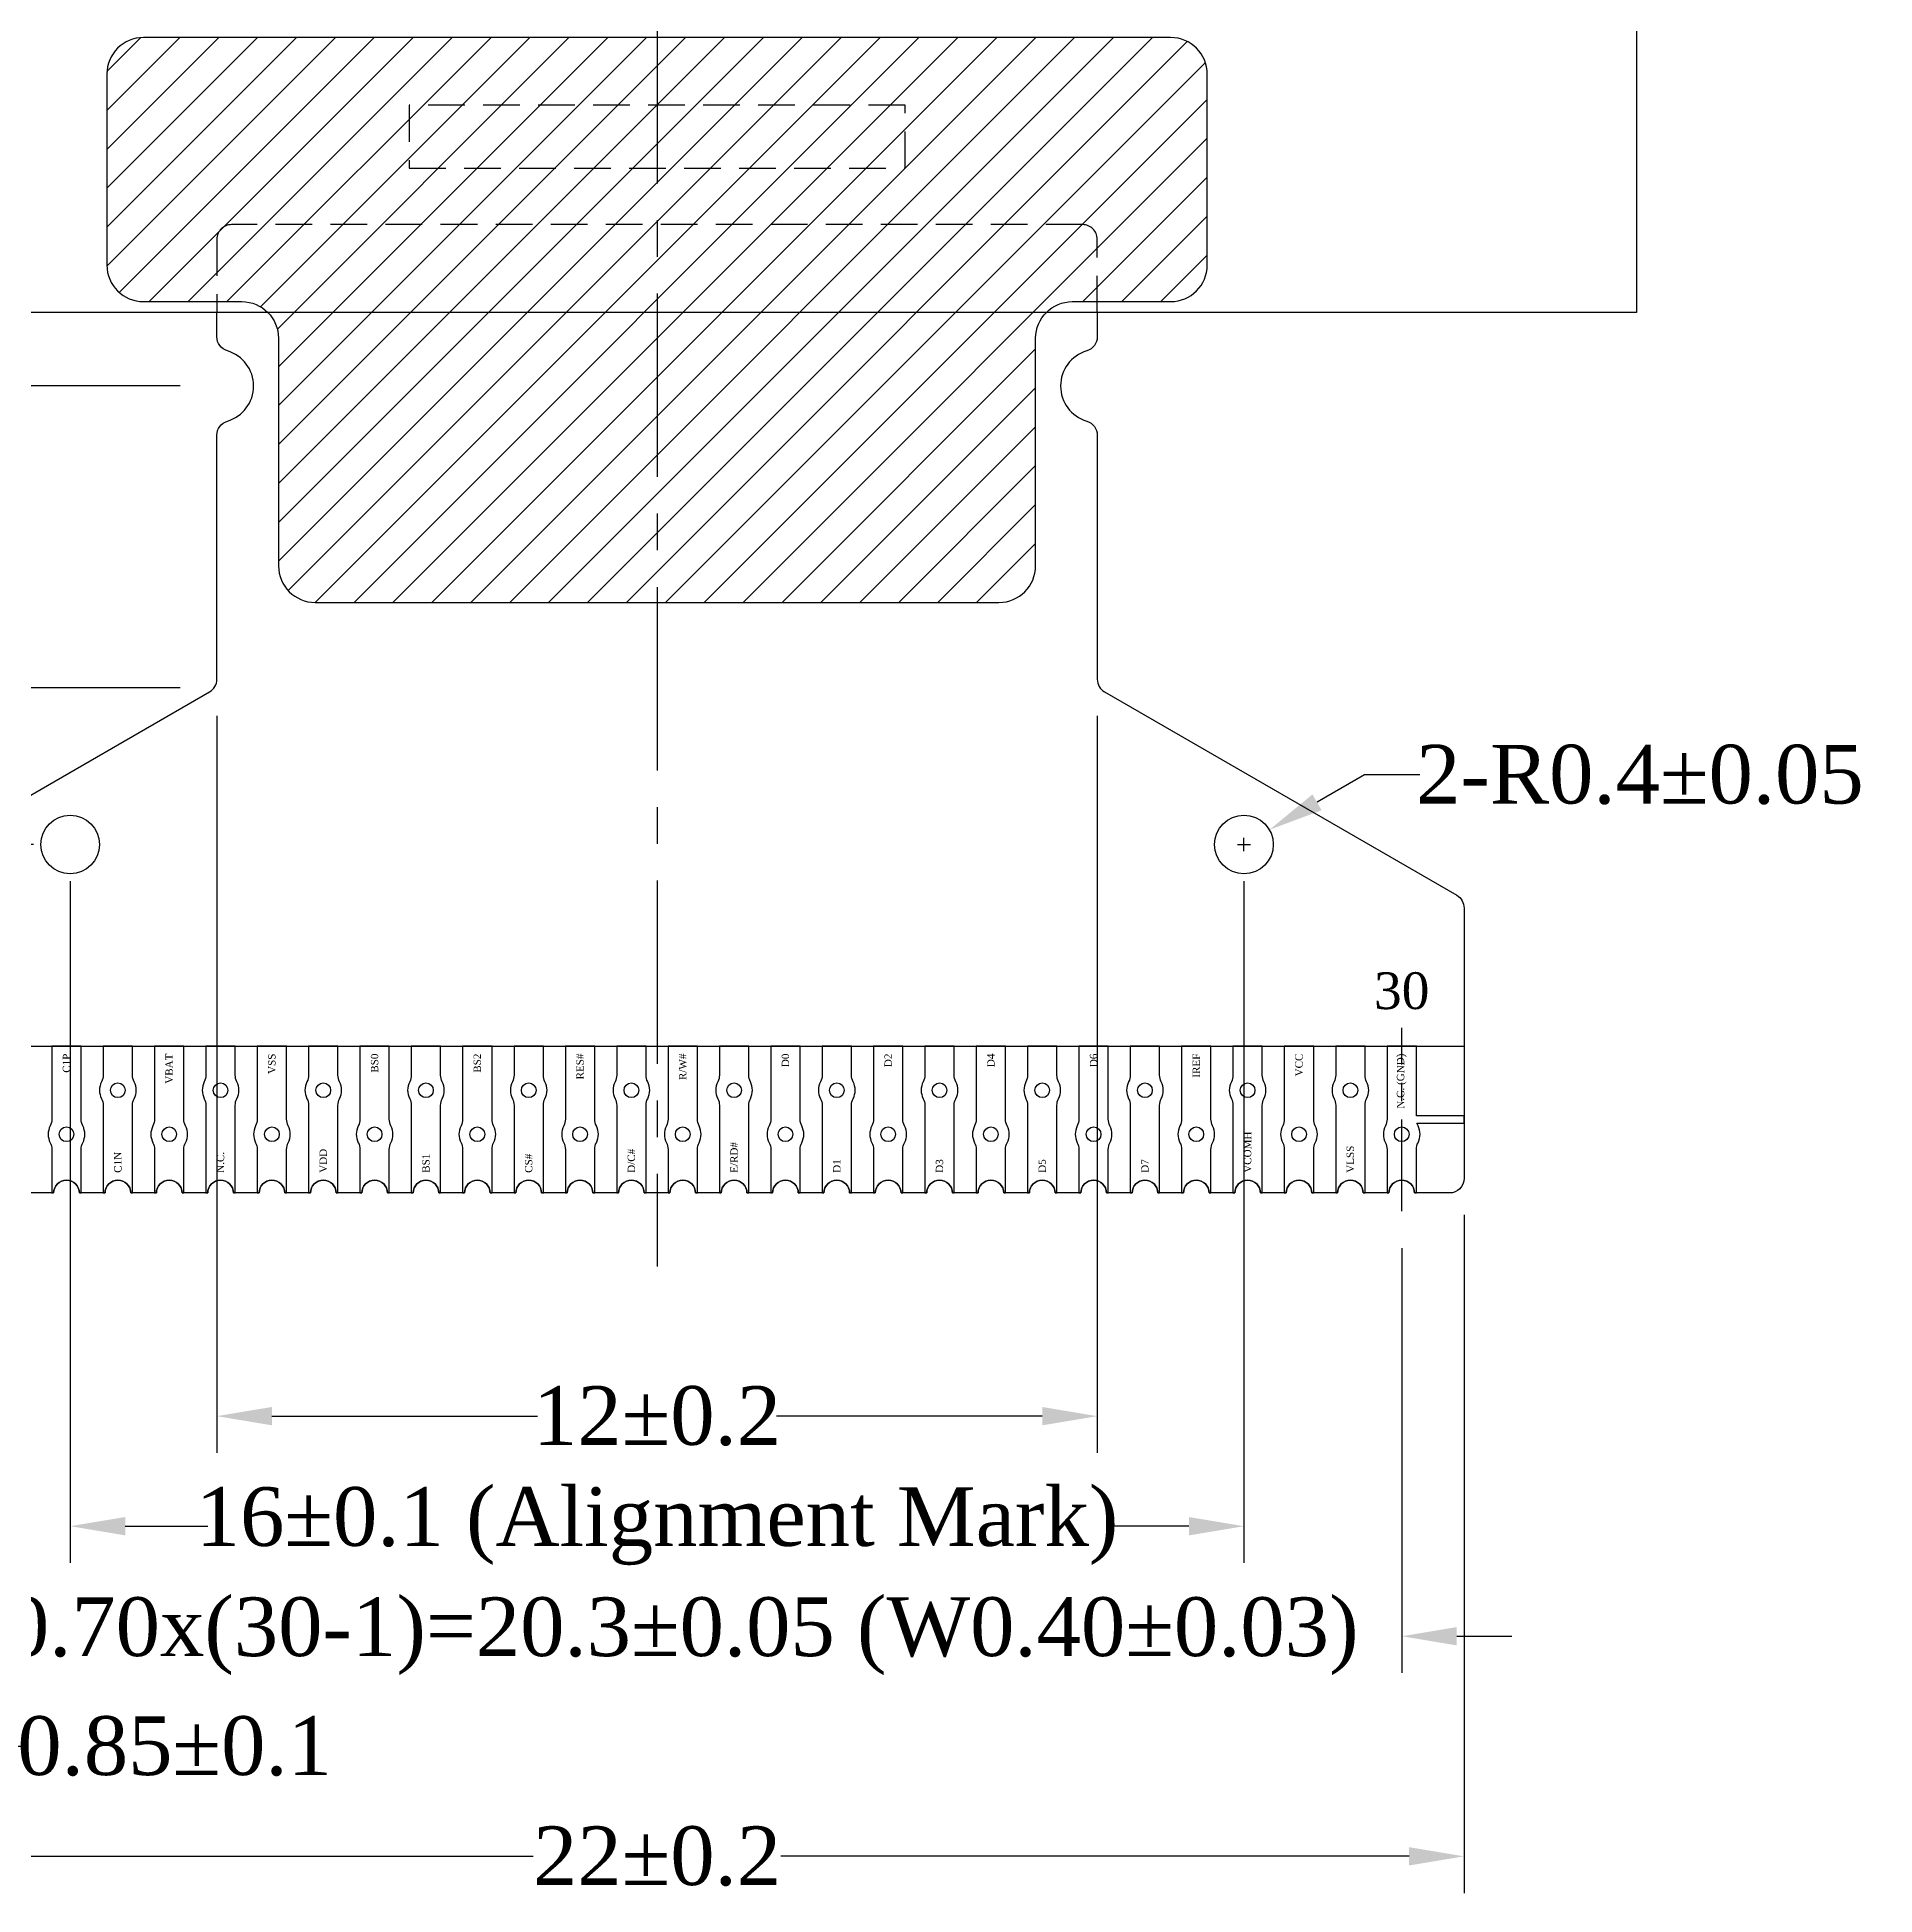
# Model space of a CAD drawing. Extents: x -1 to 152, y 0 to 80.
# Drawn here: x 19.92 to 44.97, y 22.48 to 47.8 of the extents above; entities that cross this region are included whole.
import ezdxf

# ---------------------------------------------------------------- set-up
doc = ezdxf.new("R2010")
doc.units = 0
doc.header["$MEASUREMENT"] = 0
doc.linetypes.add('CENTER', pattern=[2, 1.25, -0.25, 0.25, -0.25])
doc.linetypes.add('DASHED', pattern=[0.75, 0.5, -0.25])
for name, color, linetype in [('Center', 1, 'CENTER'), ('Dimension', 7, 'Continuous'), ('Driver IC', 8, 'Continuous'), ('FPC', 30, 'Continuous'), ('Index', 7, 'Continuous'), ('Tape', 6, 'Continuous')]:
    doc.layers.add(name, color=color, linetype=linetype)
doc.styles.get("Standard").update_dxf_attribs({"font": 'TIMES.TTF'})
doc.dimstyles.get("Standard").update_dxf_attribs({"dimtxt": 0.18, "dimasz": 0.18, "dimexe": 0.18, "dimexo": 0.0625, "dimgap": 0.09, "dimtad": 0, "dimtih": 1, "dimtoh": 1, "dimdec": 4, "dimzin": 0, "dimdsep": 46, "dimtxsty": 'Standard', "dimcen": 0.09, "dimadec": 0, "dimazin": 0, "dimtfac": 1, "dimtdec": 4, "dimtofl": 0, "dimtmove": 0, "dimatfit": 3, "dimfxl": 0, "dimtolj": 1, "dimtzin": 0, "dimarcsym": 0})

# ---------------------------------------------------------------- blocks, each defined once
blk = doc.blocks.new('*D29')
at = {"layer": 'Defpoints', "color": 0}
for p in [(18.222, 31.792), (38.522, 31.792), (38.522, 26)]:
    blk.add_point(p, dxfattribs=at)
at = {"layer": 'Dimension', "color": 0, "lineweight": -2}
for p, q in [((18.222, 31.292), (18.222, 25.5)), ((38.522, 31.292), (38.522, 25.5)), ((17.472, 26), (16.722, 26)), ((39.272, 26), (40.022, 26))]:
    blk.add_line(p, q, dxfattribs=at)
at = {"layer": 'Dimension', "color": 0}
for points in [[(17.472, 26.125), (17.472, 25.875), (18.222, 26)], [(39.272, 26.125), (39.272, 25.875), (38.522, 26)]]:
    blk.add_solid(points, dxfattribs=at)
at = {"layer": 'Dimension', "color": 0, "insert": (28.372, 26), "char_height": 0.8, "attachment_point": 5}
blk.add_mtext('\\A1;P0.70x(30-1)=20.3±0.05 (W0.40%%p0.03)', dxfattribs=at)
blk = doc.blocks.new('*D30')
at = {"layer": 'Defpoints', "color": 0}
for p in [(17.372, 32.242), (18.222, 31.792), (18.222, 24.5)]:
    blk.add_point(p, dxfattribs=at)
at = {"layer": 'Dimension', "color": 0, "lineweight": -2}
for p, q in [((17.372, 31.742), (17.372, 24)), ((18.222, 31.292), (18.222, 24)), ((16.622, 24.5), (15.872, 24.5)), ((17.372, 24.5), (18.222, 24.5)), ((18.972, 24.5), (19.722, 24.5))]:
    blk.add_line(p, q, dxfattribs=at)
at = {"layer": 'Dimension', "color": 0}
for points in [[(16.622, 24.625), (16.622, 24.375), (17.372, 24.5)], [(18.972, 24.625), (18.972, 24.375), (18.222, 24.5)]]:
    blk.add_solid(points, dxfattribs=at)
at = {"layer": 'Dimension', "color": 0, "insert": (21.796, 24.5), "char_height": 0.8, "attachment_point": 5}
blk.add_mtext('\\A1;0.85±0.1', dxfattribs=at)
blk = doc.blocks.new('*D31')
at = {"layer": 'Defpoints', "color": 0}
for p in [(20.372, 36.792), (36.372, 36.792), (20.372, 27.5)]:
    blk.add_point(p, dxfattribs=at)
at = {"layer": 'Dimension', "color": 0, "lineweight": -2}
for p, q in [((20.372, 36.292), (20.372, 27)), ((36.372, 36.292), (36.372, 27)), ((21.122, 27.5), (22.247, 27.5)), ((35.622, 27.5), (34.497, 27.5))]:
    blk.add_line(p, q, dxfattribs=at)
at = {"layer": 'Dimension', "color": 0}
for points in [[(21.122, 27.625), (21.122, 27.375), (20.372, 27.5)], [(35.622, 27.625), (35.622, 27.375), (36.372, 27.5)]]:
    blk.add_solid(points, dxfattribs=at)
at = {"layer": 'Dimension', "color": 0, "insert": (28.372, 27.5), "char_height": 0.8, "attachment_point": 5}
blk.add_mtext('\\A1;16±0.1 (Alignment Mark)', dxfattribs=at)
blk = doc.blocks.new('*D32')
at = {"layer": 'Defpoints', "color": 0}
for p in [(17.372, 32.242), (39.372, 32.242), (17.372, 23)]:
    blk.add_point(p, dxfattribs=at)
at = {"layer": 'Dimension', "color": 0, "lineweight": -2}
for p, q in [((17.372, 31.742), (17.372, 22.5)), ((39.372, 31.742), (39.372, 22.5)), ((18.122, 23), (26.685, 23)), ((38.622, 23), (30.059, 23))]:
    blk.add_line(p, q, dxfattribs=at)
at = {"layer": 'Dimension', "color": 0}
for points in [[(18.122, 23.125), (18.122, 22.875), (17.372, 23)], [(38.622, 23.125), (38.622, 22.875), (39.372, 23)]]:
    blk.add_solid(points, dxfattribs=at)
at = {"layer": 'Dimension', "color": 0, "insert": (28.372, 23), "char_height": 0.8, "attachment_point": 5}
blk.add_mtext('\\A1;22±0.2', dxfattribs=at)
blk = doc.blocks.new('*D34')
at = {"layer": 'Defpoints', "color": 0}
for p in [(7.5, 38.929), (22.372, 38.929), (17.572, 32.042)]:
    blk.add_point(p, dxfattribs=at)
at = {"layer": 'Dimension', "color": 0, "lineweight": -2}
for p, q in [((21.872, 38.929), (7, 38.929)), ((7.5, 38.179), (7.5, 36.863)), ((7.5, 32.792), (7.5, 34.108)), ((17.072, 32.042), (7, 32.042))]:
    blk.add_line(p, q, dxfattribs=at)
at = {"layer": 'Dimension', "color": 0}
for points in [[(7.375, 38.179), (7.625, 38.179), (7.5, 38.929)], [(7.375, 32.792), (7.625, 32.792), (7.5, 32.042)]]:
    blk.add_solid(points, dxfattribs=at)
at = {"layer": 'Dimension', "color": 0, "insert": (7.5, 35.485), "char_height": 0.8, "attachment_point": 5, "rotation": 90}
blk.add_mtext('\\A1;6.887', dxfattribs=at)
blk = doc.blocks.new('*D35')
at = {"layer": 'Defpoints', "color": 0}
for p in [(6, 43.042), (22.372, 43.042), (17.572, 32.042)]:
    blk.add_point(p, dxfattribs=at)
at = {"layer": 'Dimension', "color": 0, "lineweight": -2}
for p, q in [((21.872, 43.042), (5.5, 43.042)), ((6, 42.292), (6, 38.091)), ((6, 32.792), (6, 36.993)), ((17.072, 32.042), (5.5, 32.042))]:
    blk.add_line(p, q, dxfattribs=at)
at = {"layer": 'Dimension', "color": 0}
for points in [[(5.875, 42.292), (6.125, 42.292), (6, 43.042)], [(5.875, 32.792), (6.125, 32.792), (6, 32.042)]]:
    blk.add_solid(points, dxfattribs=at)
at = {"layer": 'Dimension', "color": 0, "insert": (6, 37.542), "char_height": 0.8, "attachment_point": 5, "rotation": 90}
blk.add_mtext('\\A1;11', dxfattribs=at)
blk = doc.blocks.new('*D39')
at = {"layer": 'Defpoints', "color": 0}
for p in [(20.372, 36.792), (9, 32.042), (17.572, 32.042)]:
    blk.add_point(p, dxfattribs=at)
at = {"layer": 'Dimension', "color": 0, "lineweight": -2}
for p, q in [((19.872, 36.792), (8.5, 36.792)), ((9, 36.042), (9, 35.502)), ((9, 32.792), (9, 33.332)), ((17.072, 32.042), (8.5, 32.042))]:
    blk.add_line(p, q, dxfattribs=at)
at = {"layer": 'Dimension', "color": 0}
for points in [[(8.875, 36.042), (9.125, 36.042), (9, 36.792)], [(8.875, 32.792), (9.125, 32.792), (9, 32.042)]]:
    blk.add_solid(points, dxfattribs=at)
at = {"layer": 'Dimension', "color": 0, "insert": (9, 34.417), "char_height": 0.8, "attachment_point": 5, "rotation": 90}
blk.add_mtext('\\A1;4.75', dxfattribs=at)
blk = doc.blocks.new('*D49')
at = {"layer": 'Defpoints', "color": 0}
for p in [(22.372, 39.044), (34.372, 39.044), (22.372, 29)]:
    blk.add_point(p, dxfattribs=at)
at = {"layer": 'Dimension', "color": 0, "lineweight": -2}
for p, q in [((22.372, 38.544), (22.372, 28.5)), ((34.372, 38.544), (34.372, 28.5)), ((23.122, 29), (26.742, 29)), ((33.622, 29), (30.002, 29))]:
    blk.add_line(p, q, dxfattribs=at)
at = {"layer": 'Dimension', "color": 0}
for points in [[(23.122, 29.125), (23.122, 28.875), (22.372, 29)], [(33.622, 29.125), (33.622, 28.875), (34.372, 29)]]:
    blk.add_solid(points, dxfattribs=at)
at = {"layer": 'Dimension', "color": 0, "insert": (28.372, 29), "char_height": 0.8, "attachment_point": 5}
blk.add_mtext('\\A1;12±0.2', dxfattribs=at)
blk = doc.blocks.new('*D50')
at = {"layer": 'Defpoints', "color": 0}
for p in [(36.718, 36.992), (36.372, 36.792)]:
    blk.add_point(p, dxfattribs=at)
at = {"layer": 'Dimension', "color": 0, "lineweight": -2}
for p, q in [((38.017, 37.742), (37.368, 37.367)), ((38.767, 37.742), (38.017, 37.742)), ((36.282, 36.792), (36.462, 36.792)), ((36.372, 36.702), (36.372, 36.882))]:
    blk.add_line(p, q, dxfattribs=at)
at = {"layer": 'Dimension', "color": 0}
blk.add_solid([(37.305, 37.475), (37.43, 37.259), (36.718, 36.992)], dxfattribs=at)
at = {"layer": 'Dimension', "color": 0, "insert": (41.769, 37.742), "char_height": 0.8, "attachment_point": 5}
blk.add_mtext('\\A1;2-R0.4±0.05', dxfattribs=at)

msp = doc.modelspace()

# ---------------------------------------------------------------- hatches: boundary and pattern name
at = {"layer": 'Tape', "ltscale": 0.5}
h = msp.add_hatch(dxfattribs=at)
h.set_pattern_fill('ANSI31', color=256, scale=3, style=0)
h.set_pattern_definition([(45, (-5.05452, 5.492), (-0.265165, 0.265165), [])])
h.paths.add_polyline_path([(21.372, 47.792, 0.41421356), (20.872, 47.292), (20.872, 44.692, 0.41421356), (21.372, 44.192), (22.712, 44.192, -0.41421356), (23.212, 43.692), (23.212, 40.5919, 0.41421356), (23.712, 40.0919), (33.032, 40.0919, 0.41421356), (33.532, 40.5919), (33.532, 43.692, -0.41421356), (34.032, 44.192), (35.372, 44.192, 0.41421356), (35.872, 44.692), (35.872, 47.292, 0.41421356), (35.372, 47.792)])

# ---------------------------------------------------------------- linework, layer by layer
msp.add_lwpolyline([(15.022, 44.042), (15.022, 63.302), (41.722, 63.302), (41.722, 44.042)], close=True)
at = {"layer": 'Center', "ltscale": 2}
msp.add_line((28.372, 64.302), (28.372, 31.042), dxfattribs=at)
at = {"layer": 'Center'}
msp.add_line((38.522, 31.792), (38.522, 34.292), dxfattribs=at)
at = {"layer": 'Driver IC', "linetype": 'DASHED'}
msp.add_lwpolyline([(24.992, 46.012), (31.752, 46.012), (31.752, 46.872), (24.992, 46.872)], close=True, dxfattribs=at)
at = {"layer": 'FPC', "color": 34}
msp.add_line((17.372, 34.042), (39.372, 34.042), dxfattribs=at)
at = {"layer": 'FPC', "linetype": 'DASHED'}
msp.add_lwpolyline([(34.372, 44.042), (34.372, 45.042, 0.41421356), (34.172, 45.242), (22.572, 45.242, 0.41421356), (22.372, 45.042), (22.372, 44.042)], format="xyb", dxfattribs=at)
at = {"layer": 'FPC'}
for points in [[(17.472, 36.09974), (22.272, 38.87102, 0.26794919), (22.372, 39.04422), (22.372, 42.37118, -0.33167927), (22.51486, 42.56284, 0.74535599), (22.51486, 43.52116, -0.33167927), (22.372, 43.71282), (22.372, 44.042)], [(34.372, 44.042), (34.372, 43.71282, -0.33167927), (34.22914, 43.52116, 0.74535599), (34.22914, 42.56284, -0.33167927), (34.372, 42.37118), (34.372, 39.04422, 0.26794919), (34.472, 38.87102), (39.272, 36.09974, -0.26794919), (39.372, 35.92653), (39.372, 32.242, -0.41421356), (39.172, 32.042), (38.697, 32.042, 1), (38.347, 32.042), (37.997, 32.042, 1), (37.647, 32.042), (37.297, 32.042, 1), (36.947, 32.042), (36.597, 32.042, 1), (36.247, 32.042), (35.897, 32.042, 1), (35.547, 32.042), (35.197, 32.042, 1), (34.847, 32.042), (34.497, 32.042, 1), (34.147, 32.042), (33.797, 32.042, 1), (33.447, 32.042), (33.097, 32.042, 1), (32.747, 32.042), (32.397, 32.042, 1), (32.047, 32.042), (31.697, 32.042, 1), (31.347, 32.042), (30.997, 32.042, 1), (30.647, 32.042), (30.297, 32.042, 1), (29.947, 32.042), (29.597, 32.042, 1), (29.247, 32.042), (28.897, 32.042, 1), (28.547, 32.042), (28.197, 32.042, 1), (27.847, 32.042), (27.497, 32.042, 1), (27.147, 32.042), (26.797, 32.042, 1), (26.447, 32.042), (26.097, 32.042, 1), (25.747, 32.042), (25.397, 32.042, 1), (25.047, 32.042), (24.697, 32.042, 1), (24.347, 32.042), (23.997, 32.042, 1), (23.647, 32.042), (23.297, 32.042, 1), (22.947, 32.042), (22.597, 32.042, 1), (22.247, 32.042), (21.897, 32.042, 1), (21.547, 32.042), (21.197, 32.042, 1), (20.847, 32.042), (20.497, 32.042, 1), (20.147, 32.042), (19.797, 32.042, 1)]]:
    msp.add_lwpolyline(points, format="xyb", dxfattribs=at)
at = {"layer": 'FPC', "color": 7}
for points in [[(20.497, 32.042), (20.522, 32.042), (20.522, 32.63584, -0.11953506), (20.54422, 32.72747, 0.24253563), (20.54422, 32.95653, -0.11953506), (20.522, 33.04816), (20.522, 34.042), (20.122, 34.042), (20.122, 33.04816, -0.11953506), (20.09978, 32.95653, 0.24253563), (20.09978, 32.72747, -0.11953506), (20.122, 32.63584), (20.122, 32.042), (20.147, 32.042, -1)], [(21.197, 32.042), (21.222, 32.042), (21.222, 33.23584, -0.11953506), (21.24422, 33.32747, 0.24253563), (21.24422, 33.55653, -0.11953506), (21.222, 33.64816), (21.222, 34.042), (20.822, 34.042), (20.822, 33.64816, -0.11953506), (20.79978, 33.55653, 0.24253563), (20.79978, 33.32747, -0.11953506), (20.822, 33.23584), (20.822, 32.042), (20.847, 32.042, -1)], [(21.897, 32.042), (21.922, 32.042), (21.922, 32.63584, -0.11953506), (21.94422, 32.72747, 0.24253563), (21.94422, 32.95653, -0.11953506), (21.922, 33.04816), (21.922, 34.042), (21.522, 34.042), (21.522, 33.04816, -0.11953506), (21.49978, 32.95653, 0.24253563), (21.49978, 32.72747, -0.11953506), (21.522, 32.63584), (21.522, 32.042), (21.547, 32.042, -1)], [(22.597, 32.042), (22.622, 32.042), (22.622, 33.23584, -0.11953506), (22.64422, 33.32747, 0.24253563), (22.64422, 33.55653, -0.11953506), (22.622, 33.64816), (22.622, 34.042), (22.222, 34.042), (22.222, 33.64816, -0.11953506), (22.19978, 33.55653, 0.24253563), (22.19978, 33.32747, -0.11953506), (22.222, 33.23584), (22.222, 32.042), (22.247, 32.042, -1)], [(23.297, 32.042), (23.322, 32.042), (23.322, 32.63584, -0.11953506), (23.34422, 32.72747, 0.24253563), (23.34422, 32.95653, -0.11953506), (23.322, 33.04816), (23.322, 34.042), (22.922, 34.042), (22.922, 33.04816, -0.11953506), (22.89978, 32.95653, 0.24253563), (22.89978, 32.72747, -0.11953506), (22.922, 32.63584), (22.922, 32.042), (22.947, 32.042, -1)], [(23.997, 32.042), (24.022, 32.042), (24.022, 33.23584, -0.11953506), (24.04422, 33.32747, 0.24253563), (24.04422, 33.55653, -0.11953506), (24.022, 33.64816), (24.022, 34.042), (23.622, 34.042), (23.622, 33.64816, -0.11953506), (23.59978, 33.55653, 0.24253563), (23.59978, 33.32747, -0.11953506), (23.622, 33.23584), (23.622, 32.042), (23.647, 32.042, -1)], [(24.697, 32.042), (24.722, 32.042), (24.722, 32.63584, -0.11953506), (24.74422, 32.72747, 0.24253563), (24.74422, 32.95653, -0.11953506), (24.722, 33.04816), (24.722, 34.042), (24.322, 34.042), (24.322, 33.04816, -0.11953506), (24.29978, 32.95653, 0.24253563), (24.29978, 32.72747, -0.11953506), (24.322, 32.63584), (24.322, 32.042), (24.347, 32.042, -1)], [(25.397, 32.042), (25.422, 32.042), (25.422, 33.23584, -0.11953506), (25.44422, 33.32747, 0.24253563), (25.44422, 33.55653, -0.11953506), (25.422, 33.64816), (25.422, 34.042), (25.022, 34.042), (25.022, 33.64816, -0.11953506), (24.99978, 33.55653, 0.24253563), (24.99978, 33.32747, -0.11953506), (25.022, 33.23584), (25.022, 32.042), (25.047, 32.042, -1)], [(26.097, 32.042), (26.122, 32.042), (26.122, 32.63584, -0.11953506), (26.14422, 32.72747, 0.24253563), (26.14422, 32.95653, -0.11953506), (26.122, 33.04816), (26.122, 34.042), (25.722, 34.042), (25.722, 33.04816, -0.11953506), (25.69978, 32.95653, 0.24253563), (25.69978, 32.72747, -0.11953506), (25.722, 32.63584), (25.722, 32.042), (25.747, 32.042, -1)], [(26.797, 32.042), (26.822, 32.042), (26.822, 33.23584, -0.11953506), (26.84422, 33.32747, 0.24253563), (26.84422, 33.55653, -0.11953506), (26.822, 33.64816), (26.822, 34.042), (26.422, 34.042), (26.422, 33.64816, -0.11953506), (26.39978, 33.55653, 0.24253563), (26.39978, 33.32747, -0.11953506), (26.422, 33.23584), (26.422, 32.042), (26.447, 32.042, -1)], [(27.497, 32.042), (27.522, 32.042), (27.522, 32.63584, -0.11953506), (27.54422, 32.72747, 0.24253563), (27.54422, 32.95653, -0.11953506), (27.522, 33.04816), (27.522, 34.042), (27.122, 34.042), (27.122, 33.04816, -0.11953506), (27.09978, 32.95653, 0.24253563), (27.09978, 32.72747, -0.11953506), (27.122, 32.63584), (27.122, 32.042), (27.147, 32.042, -1)], [(28.197, 32.042), (28.222, 32.042), (28.222, 33.23584, -0.11953506), (28.24422, 33.32747, 0.24253563), (28.24422, 33.55653, -0.11953506), (28.222, 33.64816), (28.222, 34.042), (27.822, 34.042), (27.822, 33.64816, -0.11953506), (27.79978, 33.55653, 0.24253563), (27.79978, 33.32747, -0.11953506), (27.822, 33.23584), (27.822, 32.042), (27.847, 32.042, -1)], [(28.897, 32.042), (28.922, 32.042), (28.922, 32.63584, -0.11953506), (28.94422, 32.72747, 0.24253563), (28.94422, 32.95653, -0.11953506), (28.922, 33.04816), (28.922, 34.042), (28.522, 34.042), (28.522, 33.04816, -0.11953506), (28.49978, 32.95653, 0.24253563), (28.49978, 32.72747, -0.11953506), (28.522, 32.63584), (28.522, 32.042), (28.547, 32.042, -1)], [(29.597, 32.042), (29.622, 32.042), (29.622, 33.23584, -0.11953506), (29.64422, 33.32747, 0.24253563), (29.64422, 33.55653, -0.11953506), (29.622, 33.64816), (29.622, 34.042), (29.222, 34.042), (29.222, 33.64816, -0.11953506), (29.19978, 33.55653, 0.24253563), (29.19978, 33.32747, -0.11953506), (29.222, 33.23584), (29.222, 32.042), (29.247, 32.042, -1)], [(30.297, 32.042), (30.322, 32.042), (30.322, 32.63584, -0.11953506), (30.34422, 32.72747, 0.24253563), (30.34422, 32.95653, -0.11953506), (30.322, 33.04816), (30.322, 34.042), (29.922, 34.042), (29.922, 33.04816, -0.11953506), (29.89978, 32.95653, 0.24253563), (29.89978, 32.72747, -0.11953506), (29.922, 32.63584), (29.922, 32.042), (29.947, 32.042, -1)], [(30.997, 32.042), (31.022, 32.042), (31.022, 33.23584, -0.11953506), (31.04422, 33.32747, 0.24253563), (31.04422, 33.55653, -0.11953506), (31.022, 33.64816), (31.022, 34.042), (30.622, 34.042), (30.622, 33.64816, -0.11953506), (30.59978, 33.55653, 0.24253563), (30.59978, 33.32747, -0.11953506), (30.622, 33.23584), (30.622, 32.042), (30.647, 32.042, -1)], [(31.697, 32.042), (31.722, 32.042), (31.722, 32.63584, -0.11953506), (31.74422, 32.72747, 0.24253563), (31.74422, 32.95653, -0.11953506), (31.722, 33.04816), (31.722, 34.042), (31.322, 34.042), (31.322, 33.04816, -0.11953506), (31.29978, 32.95653, 0.24253563), (31.29978, 32.72747, -0.11953506), (31.322, 32.63584), (31.322, 32.042), (31.347, 32.042, -1)], [(32.397, 32.042), (32.422, 32.042), (32.422, 33.23584, -0.11953506), (32.44422, 33.32747, 0.24253563), (32.44422, 33.55653, -0.11953506), (32.422, 33.64816), (32.422, 34.042), (32.022, 34.042), (32.022, 33.64816, -0.11953506), (31.99978, 33.55653, 0.24253563), (31.99978, 33.32747, -0.11953506), (32.022, 33.23584), (32.022, 32.042), (32.047, 32.042, -1)], [(33.097, 32.042), (33.122, 32.042), (33.122, 32.63584, -0.11953506), (33.14422, 32.72747, 0.24253563), (33.14422, 32.95653, -0.11953506), (33.122, 33.04816), (33.122, 34.042), (32.722, 34.042), (32.722, 33.04816, -0.11953506), (32.69978, 32.95653, 0.24253563), (32.69978, 32.72747, -0.11953506), (32.722, 32.63584), (32.722, 32.042), (32.747, 32.042, -1)], [(33.797, 32.042), (33.822, 32.042), (33.822, 33.23584, -0.11953506), (33.84422, 33.32747, 0.24253563), (33.84422, 33.55653, -0.11953506), (33.822, 33.64816), (33.822, 34.042), (33.422, 34.042), (33.422, 33.64816, -0.11953506), (33.39978, 33.55653, 0.24253563), (33.39978, 33.32747, -0.11953506), (33.422, 33.23584), (33.422, 32.042), (33.447, 32.042, -1)], [(34.497, 32.042), (34.522, 32.042), (34.522, 32.63584, -0.11953506), (34.54422, 32.72747, 0.24253563), (34.54422, 32.95653, -0.11953506), (34.522, 33.04816), (34.522, 34.042), (34.122, 34.042), (34.122, 33.04816, -0.11953506), (34.09978, 32.95653, 0.24253563), (34.09978, 32.72747, -0.11953506), (34.122, 32.63584), (34.122, 32.042), (34.147, 32.042, -1)], [(35.197, 32.042), (35.222, 32.042), (35.222, 33.23584, -0.11953506), (35.24422, 33.32747, 0.24253563), (35.24422, 33.55653, -0.11953506), (35.222, 33.64816), (35.222, 34.042), (34.822, 34.042), (34.822, 33.64816, -0.11953506), (34.79978, 33.55653, 0.24253563), (34.79978, 33.32747, -0.11953506), (34.822, 33.23584), (34.822, 32.042), (34.847, 32.042, -1)], [(35.897, 32.042), (35.922, 32.042), (35.922, 32.63584, -0.11953506), (35.94422, 32.72747, 0.24253563), (35.94422, 32.95653, -0.11953506), (35.922, 33.04816), (35.922, 34.042), (35.522, 34.042), (35.522, 33.04816, -0.11953506), (35.49978, 32.95653, 0.24253563), (35.49978, 32.72747, -0.11953506), (35.522, 32.63584), (35.522, 32.042), (35.547, 32.042, -1)], [(36.597, 32.042), (36.622, 32.042), (36.622, 33.23584, -0.11953506), (36.64422, 33.32747, 0.24253563), (36.64422, 33.55653, -0.11953506), (36.622, 33.64816), (36.622, 34.042), (36.222, 34.042), (36.222, 33.64816, -0.11953506), (36.19978, 33.55653, 0.24253563), (36.19978, 33.32747, -0.11953506), (36.222, 33.23584), (36.222, 32.042), (36.247, 32.042, -1)], [(37.297, 32.042), (37.322, 32.042), (37.322, 32.63584, -0.11953506), (37.34422, 32.72747, 0.24253563), (37.34422, 32.95653, -0.11953506), (37.322, 33.04816), (37.322, 34.042), (36.922, 34.042), (36.922, 33.04816, -0.11953506), (36.89978, 32.95653, 0.24253563), (36.89978, 32.72747, -0.11953506), (36.922, 32.63584), (36.922, 32.042), (36.947, 32.042, -1)], [(37.997, 32.042), (38.022, 32.042), (38.022, 33.23584, -0.11953506), (38.04422, 33.32747, 0.24253563), (38.04422, 33.55653, -0.11953506), (38.022, 33.64816), (38.022, 34.042), (37.622, 34.042), (37.622, 33.64816, -0.11953506), (37.59978, 33.55653, 0.24253563), (37.59978, 33.32747, -0.11953506), (37.622, 33.23584), (37.622, 32.042), (37.647, 32.042, -1)], [(38.722, 32.042), (38.722, 32.63584, -0.11953506), (38.74422, 32.72747, 0.24253563), (38.74422, 32.95653, -0.04785631), (38.73005, 32.992), (39.372, 32.992), (39.372, 33.092), (38.722, 33.092), (38.722, 34.042), (38.322, 34.042), (38.322, 33.04816, -0.11953506), (38.29978, 32.95653, 0.24253563), (38.29978, 32.72747, -0.11953506), (38.322, 32.63584), (38.322, 32.042), (38.347, 32.042, -1), (38.697, 32.042)]]:
    msp.add_lwpolyline(points, format="xyb", close=True, dxfattribs=at)
at = {"layer": 'FPC', "color": 5}
for centre in [(20.372, 36.792), (36.372, 36.792)]:
    msp.add_circle(centre, 0.4, dxfattribs=at)
at = {"layer": 'FPC', "color": 7}
for centre in [(21.022, 33.442), (22.422, 33.442), (23.822, 33.442), (25.222, 33.442), (26.622, 33.442), (28.022, 33.442), (29.422, 33.442), (30.822, 33.442), (32.222, 33.442), (33.622, 33.442), (35.022, 33.442), (36.422, 33.442), (37.822, 33.442), (20.322, 32.842), (21.722, 32.842), (23.122, 32.842), (24.522, 32.842), (25.922, 32.842), (27.322, 32.842), (28.722, 32.842), (30.122, 32.842), (31.522, 32.842), (32.922, 32.842), (34.322, 32.842), (35.722, 32.842), (37.122, 32.842), (38.522, 32.842)]:
    msp.add_circle(centre, 0.1, dxfattribs=at)
at = {"layer": 'Tape', "ltscale": 0.5}
msp.add_lwpolyline([(35.372, 47.792), (21.372, 47.792, 0.41421356), (20.872, 47.292), (20.872, 44.692, 0.41421356), (21.372, 44.192), (22.712, 44.192, -0.41421356), (23.212, 43.692), (23.212, 40.5919, 0.41421356), (23.712, 40.0919), (33.032, 40.0919, 0.41421356), (33.532, 40.5919), (33.532, 43.692, -0.41421356), (34.032, 44.192), (35.372, 44.192, 0.41421356), (35.872, 44.692), (35.872, 47.292, 0.41421356)], format="xyb", close=True, dxfattribs=at)

# ---------------------------------------------------------------- texts
at = {"layer": 'Index', "insert": (38.522, 34.542), "char_height": 0.5, "attachment_point": 8}
msp.add_mtext('30', dxfattribs=at)
at = {"layer": 'Index', "char_height": 0.1, "rotation": 90}
for s, insert, attachment_point in [('C1P', (20.322, 33.942), 6), ('VBAT', (21.722, 33.942), 6), ('VSS', (23.122, 33.942), 6), ('BS0', (24.522, 33.942), 6), ('BS2', (25.922, 33.942), 6), ('RES#', (27.322, 33.942), 6), ('R/W#', (28.722, 33.942), 6), ('D0', (30.122, 33.942), 6), ('D2', (31.522, 33.942), 6), ('D4', (32.922, 33.942), 6), ('D6', (34.322, 33.942), 6), ('IREF', (35.722, 33.942), 6), ('VCC', (37.122, 33.942), 6), ('N.C. (GND)', (38.522, 33.942), 6), ('E/RD#', (29.422, 32.317), 4), ('VCOMH', (36.422, 32.317), 4), ('VLSS', (37.822, 32.317), 4), ('C1N', (21.022, 32.317), 4), ('N.C.', (22.422, 32.317), 4), ('VDD', (23.822, 32.317), 4), ('BS1', (25.222, 32.317), 4), ('CS#', (26.622, 32.317), 4), ('D/C#', (28.022, 32.317), 4), ('D1', (30.822, 32.317), 4), ('D3', (32.222, 32.317), 4), ('D5', (33.622, 32.317), 4), ('D7', (35.022, 32.317), 4)]:
    msp.add_mtext(s, dxfattribs=dict(at, insert=insert, attachment_point=attachment_point))

# ---------------------------------------------------------------- dimensions: what is measured, and where the dimension line sits
at = {"layer": 'Dimension'}
for base, p1, p2, picture, middle in [((6, 43.042), (17.572, 32.042), (22.372, 43.042), '*D35', (6, 37.542)), ((7.5, 38.92875), (17.572, 32.042), (22.372, 38.92875), '*D34', (7.5, 35.48538)), ((9, 32.042), (20.372, 36.792), (17.572, 32.042), '*D39', (9, 34.417))]:
    dim = msp.add_linear_dim(base=base, p1=p1, p2=p2, angle=90, dimstyle='Standard', override={"dimtxt": 0.8, "dimasz": 0.75, "dimexe": 0.5, "dimexo": 0.5, "dimgap": 0.1, "dimtih": 0, "dimtoh": 0, "dimdec": 3, "dimzin": 8, "dimazin": 2, "dimtzin": 8}, dxfattribs=at)
    dim.commit()
    dim.dimension.update_dxf_attribs({"geometry": picture, "text_midpoint": middle})
for base, p1, p2, override, picture, middle in [((22.372, 29), (34.372, 39.04422), (22.372, 39.04422), {"dimtxt": 0.8, "dimasz": 0.75, "dimexe": 0.5, "dimexo": 0.5, "dimgap": 0.1, "dimtih": 0, "dimtoh": 0, "dimdec": 3, "dimzin": 8, "dimazin": 2, "dimtol": 1, "dimtp": 0.2, "dimtm": 0.2, "dimtzin": 8}, '*D49', (28.372, 29)), ((18.222, 24.5), (17.372, 32.242), (18.222, 31.792), {"dimtxt": 0.8, "dimasz": 0.75, "dimexe": 0.5, "dimexo": 0.5, "dimgap": 0.1, "dimtih": 0, "dimtoh": 0, "dimdec": 3, "dimzin": 8, "dimazin": 2, "dimtol": 1, "dimtp": 0.1, "dimtm": 0.1, "dimtofl": 1, "dimtzin": 8}, '*D30', (21.79576, 24.5)), ((17.372, 23), (39.372, 32.242), (17.372, 32.242), {"dimtxt": 0.8, "dimasz": 0.75, "dimexe": 0.5, "dimexo": 0.5, "dimgap": 0.1, "dimtih": 0, "dimtoh": 0, "dimdec": 3, "dimzin": 8, "dimazin": 2, "dimtol": 1, "dimtp": 0.2, "dimtm": 0.2, "dimtzin": 8}, '*D32', (28.372, 23))]:
    dim = msp.add_linear_dim(base=base, p1=p1, p2=p2, dimstyle='Standard', override=override, dxfattribs=at)
    dim.commit()
    dim.dimension.update_dxf_attribs({"geometry": picture, "text_midpoint": middle})
dim = msp.add_radius_dim(center=(36.372, 36.792), mpoint=(36.71841, 36.992), text='2-<>', dimstyle='Standard', override={"dimtxt": 0.8, "dimasz": 0.75, "dimexe": 0.5, "dimexo": 0.5, "dimgap": 0.1, "dimtih": 0, "dimtoh": 1, "dimzin": 8, "dimazin": 2, "dimtol": 1, "dimtp": 0.05, "dimtm": 0.05, "dimtzin": 8}, dxfattribs=at)
dim.commit()
dim.dimension.update_dxf_attribs({"geometry": '*D50', "text_midpoint": (41.76896, 37.742)})
for base, p1, p2, text, override, picture, middle in [((20.372, 27.5), (36.372, 36.792), (20.372, 36.792), '<> (Alignment Mark)', {"dimtxt": 0.8, "dimasz": 0.75, "dimexe": 0.5, "dimexo": 0.5, "dimgap": 0.1, "dimtih": 0, "dimtoh": 0, "dimdec": 3, "dimzin": 8, "dimazin": 2, "dimtol": 1, "dimtp": 0.1, "dimtm": 0.1, "dimtofl": 1, "dimtzin": 8}, '*D31', (28.372, 27.5)), ((38.522, 26), (18.222, 31.792), (38.522, 31.792), 'P0.70x(30-1)=<> (W0.40%%p0.03)', {"dimtxt": 0.8, "dimasz": 0.75, "dimexe": 0.5, "dimexo": 0.5, "dimgap": 0.1, "dimtih": 0, "dimtoh": 0, "dimdec": 3, "dimzin": 8, "dimazin": 2, "dimtol": 1, "dimtp": 0.05, "dimtm": 0.05, "dimtzin": 8}, '*D29', (28.372, 26))]:
    dim = msp.add_linear_dim(base=base, p1=p1, p2=p2, text=text, dimstyle='Standard', override=override, dxfattribs=at)
    dim.commit()
    dim.dimension.update_dxf_attribs({"geometry": picture, "text_midpoint": middle})

doc.saveas('drawing.dxf')
